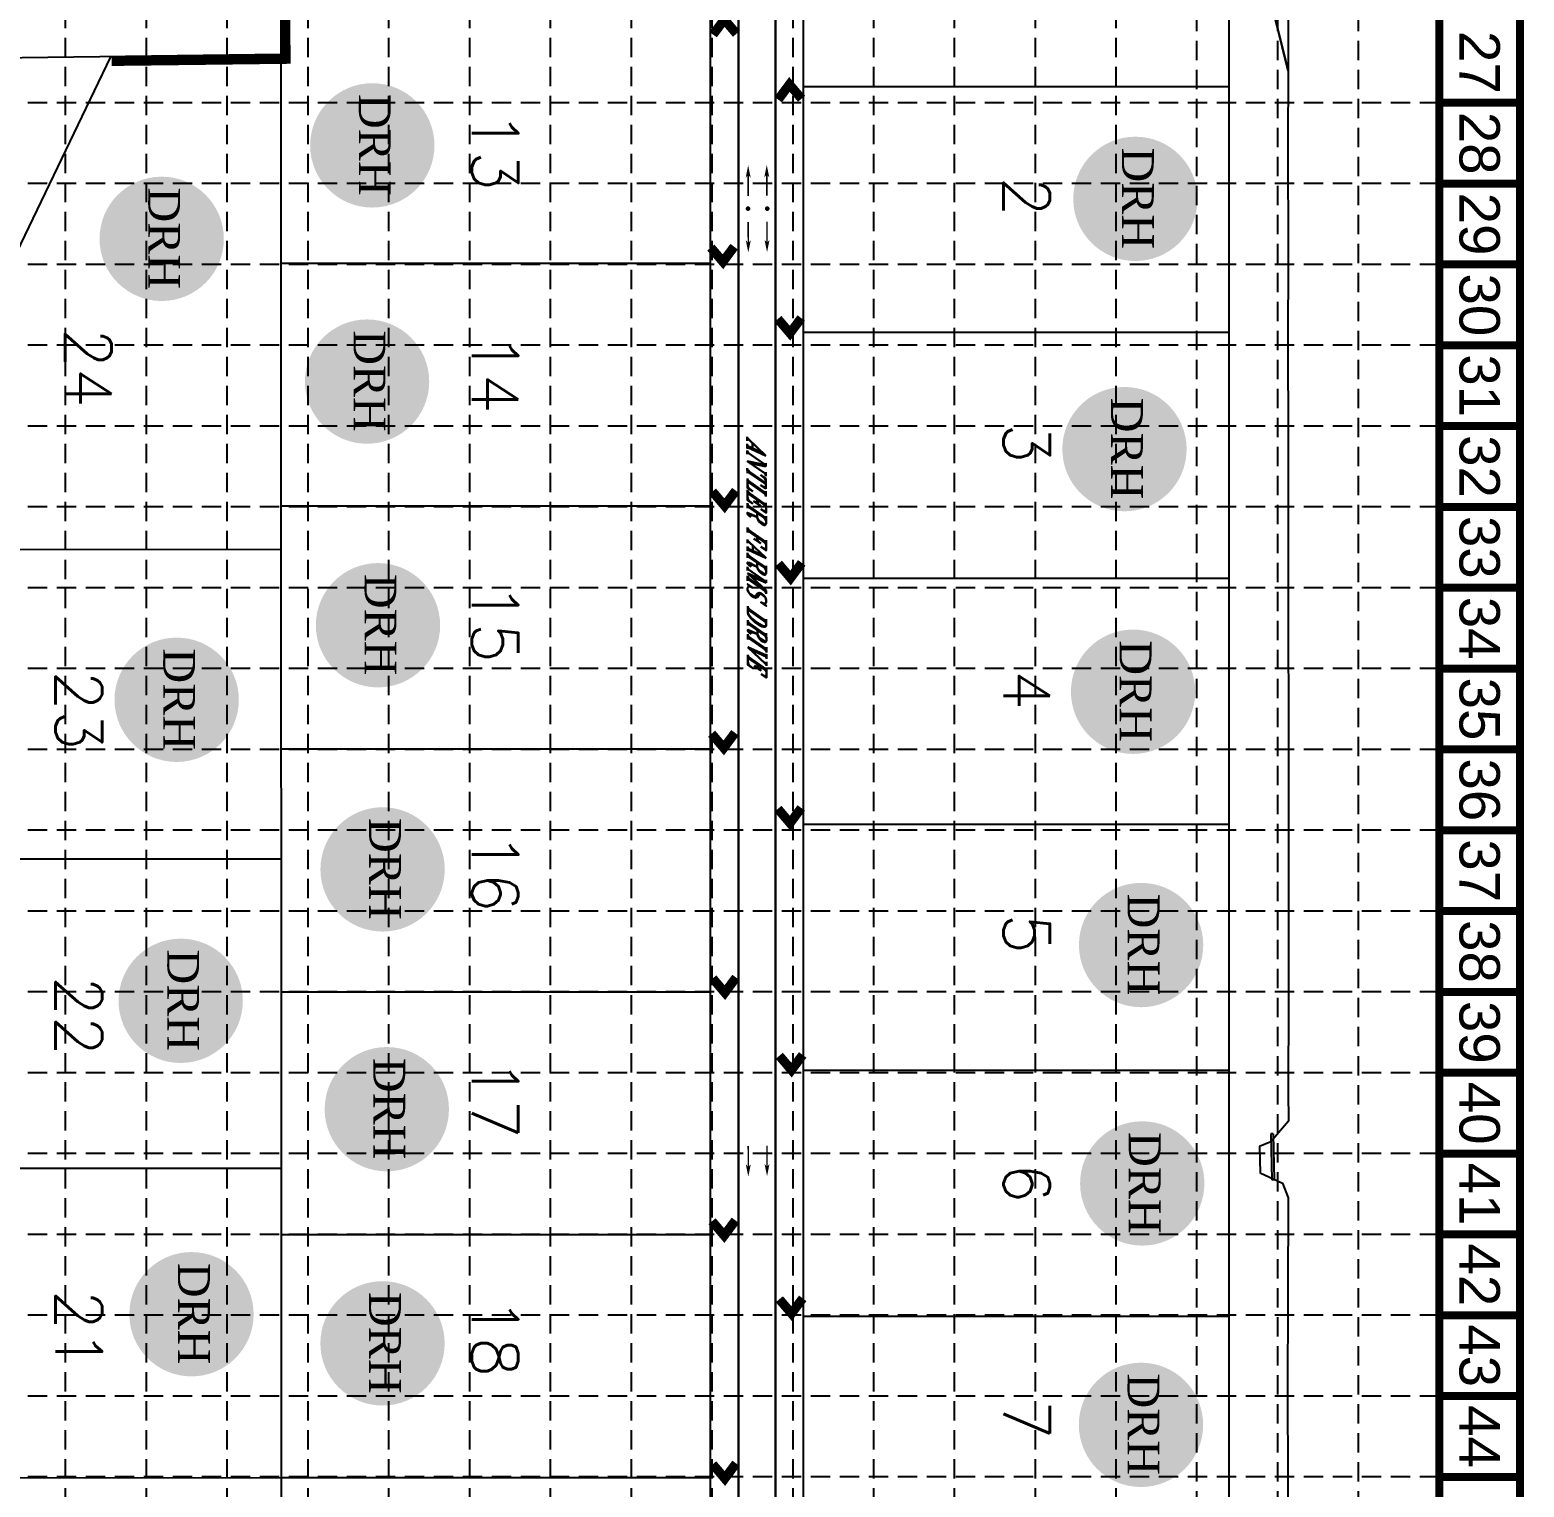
# Model space of a CAD drawing. Extents: x 8046 to 10141, y 6942 to 10292.
# Drawn here: x 9175 to 10141, y 7931 to 8873 of the extents above; entities that cross this region are included whole.
import ezdxf
from ezdxf.enums import TextEntityAlignment as Align

# ---------------------------------------------------------------- set-up
doc = ezdxf.new("R2010")
doc.units = 0
doc.header["$LTSCALE"] = 100
doc.header["$MEASUREMENT"] = 0
doc.linetypes.add('HIDDEN', pattern=[0.375, 0.25, -0.125])
doc.layers.get('0').update_dxf_attribs({"color": 5, "linetype": 'CONTINUOUS'})
for name, color, linetype in [('$-BNDY', 5, 'CONTINUOUS'), ('$-LOT', 5, 'CONTINUOUS'), ('BASE', 7, 'CONTINUOUS'), ('FGC-LOTNU', 5, 'CONTINUOUS'), ('FGC-STNAMES', 5, 'CONTINUOUS'), ('GRID', 254, 'HIDDEN'), ('P-P', 5, 'CONTINUOUS'), ('PG-ARROWS', 250, 'CONTINUOUS'), ('PSWG-XCONC', 5, 'CONTINUOUS'), ('PSWG-XSD', 5, 'CONTINUOUS'), ('PSWGC-PAVING', 5, 'CONTINUOUS'), ('SILT FENCE', 200, 'CONTINUOUS')]:
    doc.layers.add(name, color=color, linetype=linetype)
doc.styles.add('DRHorton', font='dutcheb.ttf')
doc.styles.add('ROMANS', font='romans.shx', dxfattribs={"width": 0.67})
doc.styles.add('ROMANT', font='ROMANT.shx', dxfattribs={"oblique": 35, "height": 8})
doc.styles.get("Standard").update_dxf_attribs({"font": 'ARIAL.TTF'})

# ---------------------------------------------------------------- blocks, each defined once
blk = doc.blocks.new('A$C11115995')
at = {"const_width": 1}
blk.add_lwpolyline([(1.63, 19.75), (1.63, 5)], dxfattribs=at)
blk.add_solid([(1.63, 0), (0, 8), (3.25, 8), (1.63, 6)])
blk = doc.blocks.new('DRHorton')
h = blk.add_hatch(color=1)
h.paths.add_polyline_path([(78.7, 25.78, 1), (40.43, 25.78, 1)])
h.paths.add_polyline_path([(42.33, 17.91), (76.5, 17.91), (76.5, 34.87), (42.33, 34.87)], flags=24)
at = {"layer": 'BASE', "color": 176, "style": 'DRHorton'}
blk.add_text('DRH', height=9.814, dxfattribs=at).set_placement((59.39, 21.64), align=Align.CENTER)

msp = doc.modelspace()

# ---------------------------------------------------------------- linework, layer by layer
at = {"layer": '$-BNDY', "color": 7}
for p, q in [((9336.85, 9995.57), (9337.1, 8857.21)), ((9337.1, 8857.21), (8342.64, 8843.9))]:
    msp.add_line(p, q, dxfattribs=at)
at = {"layer": '$-LOT', "color": 7}
for p, q in [((9615.03, 7868.72), (9615, 9639.65)), ((9675.03, 7868.72), (9675.01, 8972.63)), ((9950.01, 8972.63), (9950.03, 7355.59)), ((9227.11, 8855.74), (9112.83, 8618.41)), ((9337.1, 8857.21), (9337.35, 7742.14)), ((9675.01, 8836.63), (9950.01, 8836.63)), ((9337.13, 8722.37), (9615.01, 8722.38)), ((9675.01, 8677.63), (9950.01, 8677.63)), ((9337.17, 8565.37), (9615.02, 8565.38)), ((9337.17, 8537.14), (9140.22, 8537.02)), ((9675.02, 8518.63), (9950.02, 8518.63)), ((9337.2, 8408.37), (9615.02, 8408.38)), ((9675.02, 8359.63), (9950.02, 8359.63)), ((9337.22, 8337.14), (9116.93, 8337.01)), ((9337.24, 8251.37), (9615.02, 8251.38)), ((9675.02, 8200.63), (9950.02, 8200.63)), ((9337.26, 8137.14), (9117.05, 8137.01)), ((9337.27, 8094.37), (9615.02, 8094.38)), ((9675.02, 8041.63), (9950.02, 8041.63)), ((9337.31, 7937.14), (9117.17, 7937.01)), ((9337.31, 7937.37), (9615.03, 7937.38)), ((9337.31, 7937.37), (9615.03, 7937.38))]:
    msp.add_line(p, q, dxfattribs=at)
at = {"layer": 'BASE', "const_width": 5.22}
for points in [[(8048.36, 10289.02), (8048.36, 6945.02), (10138.36, 6945.02), (10138.36, 10289.02)], [(8100.61, 10236.77), (8100.61, 6997.27), (10086.11, 6997.27), (10086.11, 10236.77)]]:
    msp.add_lwpolyline(points, close=True, dxfattribs=at)
for points in [[(10086.11, 8826.02), (10138.36, 8826.02)], [(10086.11, 8773.77), (10138.36, 8773.77)], [(10086.11, 8721.52), (10138.36, 8721.52)], [(10086.11, 8669.27), (10138.36, 8669.27)], [(10086.11, 8617.02), (10138.36, 8617.02)], [(10086.11, 8564.77), (10138.36, 8564.77)], [(10086.11, 8512.52), (10138.36, 8512.52)], [(10086.11, 8460.27), (10138.36, 8460.27)], [(10086.11, 8408.02), (10138.36, 8408.02)], [(10086.11, 8355.77), (10138.36, 8355.77)], [(10086.11, 8303.52), (10138.36, 8303.52)], [(10086.11, 8251.27), (10138.36, 8251.27)], [(10086.11, 8199.02), (10138.36, 8199.02)], [(10086.11, 8146.77), (10138.36, 8146.77)], [(10086.11, 8094.52), (10138.36, 8094.52)], [(10086.11, 8042.27), (10138.36, 8042.27)], [(10086.11, 7990.02), (10138.36, 7990.02)], [(10086.11, 7937.77), (10138.36, 7937.77)]]:
    msp.add_lwpolyline(points, dxfattribs=at)
at = {"layer": 'GRID', "color": 253, "linetype": 'HIDDEN', "ltscale": 0.5}
for p, q in [((9197.86, 10236.77), (9197.86, 6997.27)), ((9250.11, 10236.77), (9250.11, 6997.27)), ((9302.36, 10236.77), (9302.36, 6997.27)), ((9354.61, 10236.77), (9354.61, 6997.27)), ((9406.86, 10236.77), (9406.86, 6997.27)), ((9459.11, 10236.77), (9459.11, 6997.27)), ((9511.36, 10236.77), (9511.36, 6997.27)), ((9563.61, 10236.77), (9563.61, 6997.27)), ((9615.86, 10236.77), (9615.86, 6997.27)), ((9668.11, 10236.77), (9668.11, 6997.27)), ((9720.36, 10236.77), (9720.36, 6997.27)), ((9772.61, 10236.77), (9772.61, 6997.27)), ((9824.86, 10236.77), (9824.86, 6997.27)), ((9877.11, 10236.77), (9877.11, 6997.27)), ((9929.19, 10234.84), (9929.19, 6995.34)), ((9981.44, 10234.84), (9981.44, 6995.34)), ((10033.69, 10234.84), (10033.69, 6995.34)), ((10086.11, 8826.02), (8257.13, 8826.02)), ((10086.11, 8773.77), (8257.13, 8773.77)), ((10086.11, 8721.52), (8257.13, 8721.52)), ((10086.11, 8669.27), (8257.13, 8669.27)), ((10086.11, 8617.02), (8257.13, 8617.02)), ((10086.11, 8564.77), (8257.13, 8564.77)), ((10086.11, 8512.52), (8257.13, 8512.52)), ((10086.11, 8460.27), (8257.13, 8460.27)), ((10086.11, 8408.02), (8257.13, 8408.02)), ((10086.11, 8355.77), (8257.13, 8355.77)), ((10086.11, 8303.52), (8257.13, 8303.52)), ((10086.11, 8251.27), (8257.13, 8251.27)), ((10086.11, 8199.02), (8257.13, 8199.02)), ((10086.11, 8146.77), (8257.13, 8146.77)), ((10086.11, 8094.52), (8257.13, 8094.52)), ((10086.11, 8042.27), (8257.13, 8042.27)), ((10086.11, 7990.02), (8257.13, 7990.02)), ((10086.11, 7937.77), (8257.13, 7937.77))]:
    msp.add_line(p, q, dxfattribs=at)
at = {"layer": 'P-P', "color": 7, "const_width": 1.5}
msp.add_lwpolyline([(9657.01, 8995.63), (9657.03, 7868.72, -0.341242), (9573.32, 7760.35), (9310.71, 7691.78, -0.062113), (9167.91, 7672.91), (8661.37, 7669.23, 0.210871), (8624.55, 7652.66, -1.050507), (8564.99, 7711.75, 0.210871), (8581.27, 7748.7), (8580.84, 8492.78, 0.210871), (8564.52, 8529.71, -1.04349), (8623.63, 8589.28, 0.210871), (8660.69, 8573.25), (9018.75, 8575.85, 0.210871), (9055.57, 8592.42, -1.050507), (9115.13, 8533.33, 0.210871), (9098.84, 8496.38), (9099.29, 7726.62, 0.416176), (9129.51, 7696.63), (9167.73, 7696.91, 0.062113), (9304.64, 7715), (9567.26, 7783.57, 0.341242), (9633.03, 7868.72), (9633, 9639.65, 0.210871)], format="xyb", dxfattribs=at)
msp.add_lwpolyline([(9988.44, 8846.63), (9976.01, 8896.63)], dxfattribs=at)
at = {"layer": 'PG-ARROWS', "color": 7, "const_width": 1.5, "elevation": -1649.45}
for points in [[(9638.53, 8757.3, 1), (9639.93, 8757.85, 1)], [(9650.97, 8757.3, 1), (9652.37, 8757.85, 1)]]:
    msp.add_lwpolyline(points, format="xyb", close=True, dxfattribs=at)
at = {"layer": 'PSWG-XCONC', "color": 7}
msp.add_lwpolyline([(9988.6, 8912.82), (9988.46, 8851.26), (9988.26, 8795.23), (9988.39, 8731.43), (9988.28, 8666.08), (9988.42, 8613.66), (9988.39, 8551.51), (9988.47, 8487.53), (9988.73, 8426.69), (9988.57, 8367.46), (9988.59, 8307.65), (9988.64, 8246.1), (9988.51, 8186.95), (9988.55, 8167.81), (9977.28, 8154.35), (9969.95, 8151.41), (9970.43, 8134.34), (9984.82, 8127.72), (9988.42, 8118.2), (9988.15, 8055.5), (9988.06, 7992.2), (9988.18, 7937.33), (9987.95, 7868.23)], dxfattribs=at)
at = {"layer": 'PSWG-XSD', "color": 5}
for p, q in [((9978.74, 8159.57), (9977.24, 8159.53)), ((9979.43, 8129.9), (9977.93, 8129.86))]:
    msp.add_line(p, q, dxfattribs=at)
for points in [[(9977.24, 8159.53), (9977.93, 8129.86)], [(9978.74, 8159.57), (9979.43, 8129.9)]]:
    msp.add_lwpolyline(points, dxfattribs=at)
at = {"layer": 'PSWGC-PAVING', "color": 7}
for p, q in [((9633, 9639.65), (9633.03, 7868.72)), ((9657.03, 7868.72), (9657.01, 8995.63)), ((9976.01, 8896.63), (9988.44, 8846.63))]:
    msp.add_line(p, q, dxfattribs=at)
at = {"layer": 'SILT FENCE', "const_width": 6}
for points in [[(9611.06, 8954.35), (9611.89, 9033.71), (9395.29, 9033.47), (9340.3, 8985.79), (9340.46, 8854.18), (9227.78, 8852.79)], [(9616.66, 8870.07), (9623.9, 8879.85), (9631.75, 8870.62)], [(9658.74, 8828.06), (9665.99, 8837.85), (9673.84, 8828.62)], [(9630.26, 8733), (9623.02, 8723.22), (9615.17, 8732.44)], [(9673.64, 8686.85), (9666.39, 8677.07), (9658.54, 8686.29)], [(9631.33, 8575.28), (9624.09, 8565.49), (9616.24, 8574.72)], [(9673.99, 8528.62), (9666.75, 8518.83), (9658.9, 8528.06)], [(9630.79, 8418.76), (9623.54, 8408.98), (9615.69, 8418.2)], [(9673.65, 8370.16), (9666.41, 8360.37), (9658.56, 8369.6)], [(9631.5, 8260.57), (9624.26, 8250.79), (9616.41, 8260.02)], [(9674.56, 8210.55), (9667.32, 8200.77), (9659.47, 8210)], [(9631.08, 8103.57), (9623.83, 8093.79), (9615.98, 8103.02)], [(9674.59, 8053.17), (9667.34, 8043.39), (9659.5, 8052.62)], [(9631.5, 7946.5), (9624.25, 7936.72), (9616.4, 7945.95)]]:
    msp.add_lwpolyline(points, dxfattribs=at)

# ---------------------------------------------------------------- block references
at = {"layer": 'PG-ARROWS', "color": 7, "xscale": 2.100000000000364, "yscale": 2.100000000000364, "zscale": 2.1, "rotation": 270}
for p in [(9342.2, 8923.56), (9835.54, 8888.99), (9206.03, 8863.14), (9338.8, 8770.87), (9828.47, 8727.21), (9345.88, 8613.37), (9834.04, 8570.39), (9215.72, 8565.19), (9348.84, 8455.54), (9839.22, 8406.65), (9218.32, 8370.6), (9351.57, 8300.54), (9839.96, 8252.54), (9225.3, 8168.01), (9348.8, 8149.17), (9839.15, 8096.5)]:
    msp.add_blockref('DRHorton', p, dxfattribs=at)
at = {"layer": 'PG-ARROWS', "color": 7}
for p, rotation in [((9640.96, 8785.52, -1649.45), 180.0739799309987), ((9652.98, 8785.73, -1649.45), 180.0739799309987), ((9637.78, 8729.22, -1649.45), 0.07397993099874432), ((9649.91, 8729.43, -1649.45), 0.07397993099874432), ((9637.79, 8131.91, -1649.45), 0.07397993099874432), ((9649.92, 8132.12, -1649.45), 0.07397993099874432)]:
    msp.add_blockref('A$C11115995', p, dxfattribs=dict(at, rotation=rotation))

# ---------------------------------------------------------------- texts
at = {"layer": 'BASE'}
for s, p in [('27', (10112.24, 8852.14)), ('28', (10112.24, 8799.89)), ('29', (10112.24, 8747.64)), ('30', (10112.24, 8695.39)), ('31', (10112.24, 8643.14)), ('32', (10112.24, 8590.89)), ('33', (10112.24, 8538.64)), ('34', (10112.24, 8486.39)), ('35', (10112.24, 8434.14)), ('36', (10112.24, 8381.89)), ('37', (10112.24, 8329.64)), ('38', (10112.24, 8277.39)), ('39', (10112.24, 8225.14)), ('40', (10112.24, 8172.89)), ('41', (10112.24, 8120.64)), ('42', (10112.24, 8068.39)), ('43', (10112.24, 8016.14)), ('44', (10112.24, 7963.89))]:
    msp.add_text(s, height=26.125, rotation=270, dxfattribs=at).set_placement(p, align=Align.MIDDLE_CENTER)
at = {"layer": 'FGC-LOTNU', "color": 7, "style": 'ROMANS'}
for s, p in [('13', (9460.72, 8794.79)), ('2', (9804.43, 8765.31)), ('24', (9197.77, 8654.68)), ('14', (9460.72, 8650.94)), ('3', (9804.43, 8605.89)), ('15', (9460.72, 8489.71)), ('23', (9191.59, 8433.24)), ('4', (9804.43, 8446.47)), ('16', (9460.72, 8328.47)), ('5', (9804.43, 8288.86)), ('22', (9191.59, 8235.78)), ('17', (9460.72, 8181.97)), ('6', (9804.43, 8127.62)), ('21', (9191.59, 8032.87)), ('18', (9460.72, 8027.98)), ('7', (9804.43, 7974.72))]:
    msp.add_text(s, height=30, rotation=270, dxfattribs=at).set_placement(p, align=Align.CENTER)
at = {"layer": 'FGC-STNAMES', "color": 7, "style": 'ROMANT', "oblique": 35, "width": 0.8}
msp.add_text('ANTLER FARMS DRIVE', height=12, rotation=270.14987, dxfattribs=at).set_placement((9638.73, 8610.38, -1774.21))

doc.saveas('drawing.dxf')
